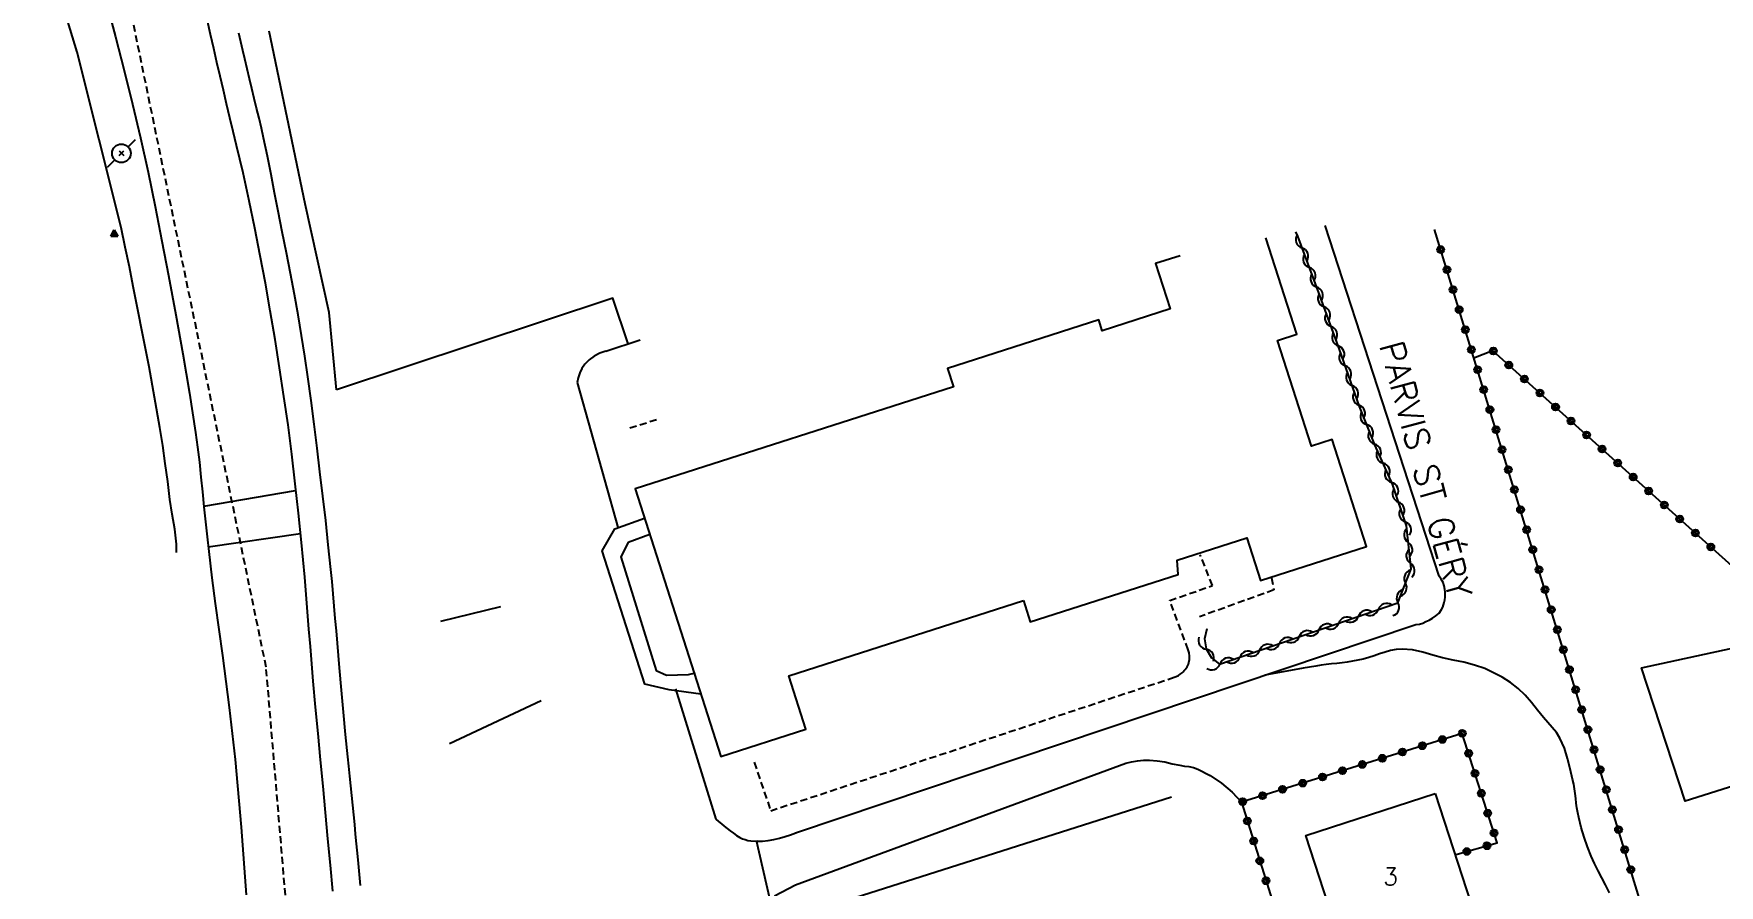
# Model space of a CAD drawing. Header units: millimetres. Extents: x 164000 to 165000, y 151998 to 153000.
# Drawn here: x 164407.7 to 164528.6, y 152218.7 to 152279.8 of the extents above; entities that cross this region are included whole.
import ezdxf
from ezdxf.enums import TextEntityAlignment as Align

# ---------------------------------------------------------------- set-up
doc = ezdxf.new("R2010")
doc.units = ezdxf.units.MM
doc.linetypes.add('DASHED', pattern=[0.75, 0.5, -0.25])
doc.layers.get('0').update_dxf_attribs({"linetype": 'CONTINUOUS'})
for name, color, linetype in [('W0001', 6, 'DASHED'), ('W0008', 7, 'CONTINUOUS'), ('W0014', 7, 'CONTINUOUS'), ('W0020', 2, 'CONTINUOUS'), ('W0051', 7, 'CONTINUOUS'), ('W0071', 7, 'CONTINUOUS'), ('W0101', 7, 'CONTINUOUS'), ('W0105', 7, 'CONTINUOUS'), ('W0112', 1, 'DASHED'), ('W0300', 7, 'CONTINUOUS'), ('W0310', 3, 'CONTINUOUS'), ('W0323', 7, 'CONTINUOUS'), ('W0330', 7, 'CONTINUOUS'), ('W0473', 7, 'CONTINUOUS'), ('W0850', 7, 'CONTINUOUS'), ('W0989', 7, 'CONTINUOUS'), ('W0991', 7, 'CONTINUOUS')]:
    doc.layers.add(name, color=color, linetype=linetype)
doc.styles.get("Standard").update_dxf_attribs({"font": 'romans.shx', "width": 0.85})

# ---------------------------------------------------------------- blocks, each defined once
blk = doc.blocks.new('T473')
for p, q in [((-0.166667, 0.166667), (0.166667, -0.166667)), ((-0.166667, -0.166667), (0.166667, 0.166667)), ((0.500001, 0.500001), (1.000002, 1.000002)), ((-1.000002, -1.000002), (-0.500001, -0.500001))]:
    blk.add_line(p, q)
blk.add_ellipse((0, 0), major_axis=(0.471405, 0.471405), ratio=1, start_param=5.4977871438, end_param=11.780972451)
blk = doc.blocks.new('T850')
for p, q in [((-0.25, -0.15), (0, 0.32)), ((0, 0.32), (0.25, -0.15)), ((-0.25, -0.15), (0.25, -0.15))]:
    blk.add_line(p, q)
for major_axis in [(-0.106, 0.106), (-0.0354, 0.0354), (-0.0236, 0.0236)]:
    blk.add_ellipse((0, 0), major_axis=major_axis, ratio=1, start_param=3.926991, end_param=10.210176)
blk = doc.blocks.new('t323o')
at = {"color": 0, "linetype": 'Continuous'}
for radius in [0.25, 0.15]:
    blk.add_circle((0, 0), radius, dxfattribs=at)
blk = doc.blocks.new('t310o')
at = {"color": 0, "linetype": 'Continuous'}
for centre, start, end in [((-0.5, 0.38), 216.8699, 323.1304), ((0.5, -0.37), 36.8699, 143.1303)]:
    blk.add_arc(centre, 0.625, start, end, dxfattribs=at)

msp = doc.modelspace()

# ---------------------------------------------------------------- linework, layer by layer
at = {"layer": 'W0001'}
for points in [[(164424.34, 152234.37), (164410.03, 152303.73)], [(164429.72, 152171), (164428.88, 152180.65), (164424.34, 152234.37)]]:
    msp.add_lwpolyline(points, dxfattribs=at)
at = {"layer": 'W0008'}
for points in [[(164412.88, 152281.97), (164413.53, 152279.56), (164414.16, 152277.15), (164414.76, 152274.74), (164415.34, 152272.31), (164415.88, 152269.85), (164416.38, 152267.39), (164416.87, 152264.92), (164417.33, 152262.44), (164417.86, 152259.64), (164418.37, 152256.83), (164418.85, 152254.02), (164419.27, 152251.2), (164419.42, 152250.13), (164419.55, 152249.06), (164419.66, 152247.99), (164419.77, 152246.93), (164419.88, 152245.86), (164419.98, 152244.79), (164420.1, 152243.72), (164420.22, 152242.65), (164420.45, 152240.78), (164420.69, 152238.92), (164420.95, 152237.06), (164421.2, 152235.2), (164421.45, 152233.34), (164421.69, 152231.47), (164421.91, 152229.61), (164422.11, 152227.74), (164422.54, 152222.9), (164422.91, 152218.05)], [(164450.3, 152257.55), (164449.21, 152260.82), (164429.39, 152254.24)], [(164456.38, 152215.57), (164460.48, 152217.65), (164459.52, 152221.94)]]:
    msp.add_lwpolyline(points, dxfattribs=at)
at = {"layer": 'W0014'}
for points in [[(164429.12, 152218.3), (164428.95, 152220.18), (164428.77, 152222.07), (164428.6, 152223.95), (164428.42, 152225.83), (164428.24, 152227.72), (164428.06, 152229.6), (164427.89, 152231.49), (164427.72, 152233.37), (164427.61, 152234.61), (164427.51, 152235.85), (164427.41, 152237.09), (164427.31, 152238.34), (164427.21, 152239.58), (164427.11, 152240.82), (164427, 152242.06), (164426.88, 152243.3), (164426.66, 152245.41), (164426.43, 152247.52), (164426.18, 152249.63), (164425.91, 152251.74), (164425.62, 152253.78), (164425.31, 152255.83), (164424.99, 152257.87), (164424.64, 152259.91), (164424.29, 152261.89), (164423.92, 152263.87), (164423.54, 152265.84), (164423.13, 152267.81), (164422.91, 152268.8), (164422.69, 152269.8), (164422.46, 152270.79), (164422.22, 152271.78), (164421.98, 152272.77), (164421.74, 152273.76), (164421.5, 152274.75), (164421.27, 152275.74), (164421.04, 152276.73), (164420.81, 152277.73), (164420.58, 152278.72), (164420.36, 152279.72), (164420.13, 152280.71)], [(164429.39, 152254.24), (164428.85, 152259.8), (164427.15, 152267.59), (164424.56, 152279.96)], [(164508.48, 152240.9), (164500.31, 152266.03)], [(164448.7, 152257.02), (164451.16, 152257.83)], [(164448.7, 152257.02), (164448.27, 152256.88), (164447.87, 152256.67), (164447.5, 152256.4), (164447.19, 152256.08), (164446.98, 152255.78), (164446.83, 152255.46), (164446.73, 152255.12), (164446.65, 152254.78)], [(164446.65, 152254.78), (164449.59, 152244.3)], [(164506.81, 152237.42), (164507.06, 152237.46), (164507.3, 152237.53), (164507.53, 152237.63), (164507.75, 152237.74), (164508, 152237.89), (164508.24, 152238.05), (164508.47, 152238.25), (164508.64, 152238.5), (164508.73, 152238.66), (164508.79, 152238.83), (164508.84, 152239.01), (164508.88, 152239.2), (164508.9, 152239.38), (164508.91, 152239.56), (164508.9, 152239.74), (164508.89, 152239.93), (164508.84, 152240.19), (164508.75, 152240.44), (164508.63, 152240.68), (164508.48, 152240.9)], [(164462.31, 152222.5), (164506.81, 152237.42)], [(164453.71, 152232.81), (164456.6, 152223.48)], [(164456.6, 152223.48), (164456.79, 152223.3), (164456.99, 152223.13), (164457.2, 152222.96), (164457.41, 152222.8), (164457.63, 152222.63), (164457.85, 152222.46), (164458.08, 152222.29), (164458.32, 152222.15), (164458.51, 152222.07), (164458.7, 152222), (164458.9, 152221.95), (164459.1, 152221.91), (164459.52, 152221.89), (164459.93, 152221.9), (164460.34, 152221.95), (164460.75, 152222.02), (164461.16, 152222.11), (164461.56, 152222.22), (164461.95, 152222.35), (164462.34, 152222.5)]]:
    msp.add_lwpolyline(points, dxfattribs=at)
at = {"layer": 'W0020'}
for points in [[(164419.86, 152245.92), (164426.45, 152247.04)], [(164426.81, 152243.93), (164420.18, 152242.98)]]:
    msp.add_lwpolyline(points, dxfattribs=at)
at = {"layer": 'W0051'}
msp.add_lwpolyline([(164431.1, 152218.72), (164430.94, 152220.56), (164430.76, 152222.4), (164430.7, 152223.09), (164430.63, 152223.79), (164430.55, 152224.48), (164430.48, 152225.17), (164430.41, 152225.87), (164430.34, 152226.56), (164430.27, 152227.26), (164430.2, 152227.95), (164430.04, 152229.54), (164429.89, 152231.13), (164429.75, 152232.72), (164429.6, 152234.32), (164429.52, 152235.2), (164429.45, 152236.08), (164429.38, 152236.97), (164429.3, 152237.85), (164429.23, 152238.73), (164429.15, 152239.62), (164429.07, 152240.5), (164428.98, 152241.38), (164428.8, 152243.13), (164428.61, 152244.88), (164428.41, 152246.62), (164428.2, 152248.37), (164428, 152250.07), (164427.79, 152251.78), (164427.57, 152253.49), (164427.34, 152255.19), (164427.11, 152256.67), (164426.88, 152258.15), (164426.63, 152259.62), (164426.37, 152261.09), (164426.09, 152262.59), (164425.8, 152264.08), (164425.5, 152265.57), (164425.21, 152267.05), (164424.95, 152268.37), (164424.7, 152269.69), (164424.43, 152271), (164424.16, 152272.31), (164424, 152273.02), (164423.83, 152273.73), (164423.66, 152274.44), (164423.49, 152275.15), (164423.32, 152275.85), (164423.15, 152276.56), (164422.98, 152277.27), (164422.81, 152277.98), (164422.67, 152278.59), (164422.53, 152279.2), (164422.39, 152279.82)], dxfattribs=at)
at = {"layer": 'W0071'}
for points in [[(164520.69, 152218.19), (164520.4, 152218.76), (164520.14, 152219.26), (164519.87, 152219.77), (164519.61, 152220.28), (164519.38, 152220.81), (164519.11, 152221.49), (164518.88, 152222.18), (164518.67, 152222.88), (164518.49, 152223.58), (164518.41, 152223.92), (164518.36, 152224.27), (164518.31, 152224.61), (164518.27, 152224.96), (164518.23, 152225.3), (164518.18, 152225.65), (164518.13, 152225.99), (164518.05, 152226.33), (164517.88, 152227.08), (164517.69, 152227.83), (164517.46, 152228.57), (164517.14, 152229.27), (164516.88, 152229.68), (164516.58, 152230.05), (164516.26, 152230.4), (164515.95, 152230.76), (164515.52, 152231.29), (164515.1, 152231.83), (164514.65, 152232.36), (164514.14, 152232.83), (164513.59, 152233.26), (164513, 152233.64), (164512.38, 152233.97), (164511.74, 152234.26), (164511.01, 152234.52), (164510.25, 152234.72), (164509.48, 152234.88), (164508.72, 152235.04), (164508.01, 152235.23), (164507.3, 152235.44), (164506.56, 152235.61), (164505.81, 152235.66), (164505.4, 152235.63), (164504.99, 152235.56), (164504.59, 152235.45), (164504.19, 152235.33), (164503.81, 152235.19), (164503.42, 152235.06), (164503.03, 152234.95), (164502.63, 152234.86), (164502.26, 152234.79), (164501.88, 152234.73), (164501.51, 152234.68), (164501.13, 152234.64), (164500.76, 152234.6), (164500.38, 152234.55), (164500.01, 152234.51), (164499.64, 152234.45), (164498.72, 152234.3), (164497.81, 152234.14), (164496.89, 152233.97), (164495.98, 152233.79)], [(164460.8, 152217.97), (164462.31, 152218.76), (164485.99, 152227.49)], [(164485.99, 152227.49), (164486.41, 152227.59), (164486.83, 152227.66), (164487.26, 152227.7), (164487.69, 152227.71), (164488.24, 152227.66), (164488.79, 152227.57), (164489.33, 152227.44), (164489.87, 152227.33), (164490.2, 152227.28), (164490.53, 152227.24), (164490.85, 152227.17), (164491.17, 152227.06), (164492.04, 152226.6), (164492.86, 152226.05), (164493.62, 152225.41), (164494.3, 152224.69)]]:
    msp.add_lwpolyline(points, dxfattribs=at)
at = {"layer": 'W0101'}
for points in [[(164478.65, 152239.15), (164479.14, 152237.61), (164489.75, 152241.01), (164489.69, 152242.04), (164494.68, 152243.64), (164495.66, 152240.59), (164503.26, 152243.03), (164500.8, 152250.7), (164499.31, 152250.22), (164496.87, 152257.8), (164498.26, 152258.25), (164496.05, 152265.14)], [(164489.89, 152263.86), (164488.14, 152263.3), (164489.19, 152260.05), (164484.31, 152258.49), (164484.06, 152259.27), (164473.21, 152255.79), (164473.63, 152254.47), (164450.8, 152247.15), (164456.95, 152227.97), (164463.06, 152229.93), (164461.83, 152233.75), (164478.65, 152239.15)], [(164531.46, 152236.18), (164539.47, 152229.14), (164535.56, 152224.53), (164532.78, 152226.87), (164526.12, 152224.77), (164522.99, 152234.32), (164531.48, 152236.16)]]:
    msp.add_lwpolyline(points, dxfattribs=at)
msp.add_lwpolyline([(164508.18, 152225.31), (164511.07, 152216.41), (164501.8, 152213.4), (164498.91, 152222.3), (164508.18, 152225.31)], close=True, dxfattribs=at)
at = {"layer": 'W0105'}
for points in [[(164455.52, 152232.44), (164453.25, 152232.75), (164451.5, 152233.16), (164448.43, 152242.7), (164449.34, 152244.29), (164451.47, 152245.05)], [(164451.85, 152243.89), (164450.31, 152243.3), (164449.77, 152242.27), (164452.31, 152234.13), (164453.06, 152233.8), (164454.64, 152233.84)]]:
    msp.add_lwpolyline(points, dxfattribs=at)
at = {"layer": 'W0112'}
for points in [[(164452.34, 152252.09), (164450.29, 152251.47)], [(164490.47, 152235.61), (164489.15, 152239.14), (164492.22, 152240.22), (164491.34, 152242.41)], [(164496.46, 152240.78), (164496.62, 152239.9), (164491.28, 152237.98)], [(164489.47, 152233.64), (164489.62, 152233.7), (164489.77, 152233.77), (164489.91, 152233.86), (164490.04, 152233.97), (164490.11, 152234.04), (164490.19, 152234.12), (164490.26, 152234.21), (164490.33, 152234.29), (164490.39, 152234.39), (164490.44, 152234.48), (164490.49, 152234.59), (164490.52, 152234.69), (164490.56, 152234.92), (164490.57, 152235.16), (164490.54, 152235.39), (164490.47, 152235.61)], [(164454.64, 152233.84), (164455.19, 152233.97)], [(164459.35, 152227.55), (164460.53, 152224.07), (164489.47, 152233.64)]]:
    msp.add_lwpolyline(points, dxfattribs=at)
at = {"layer": 'W0300'}
for points in [[(164436.88, 152237.66), (164441.17, 152238.71)], [(164437.5, 152228.9), (164444.06, 152231.97)], [(164466.06, 152217.68), (164489.28, 152225.07)]]:
    msp.add_lwpolyline(points, dxfattribs=at)
at = {"layer": 'W0310'}
msp.add_lwpolyline([(164491.82, 152237.12), (164491.64, 152236.4), (164491.76, 152235.67), (164492.14, 152235.03), (164492.73, 152234.59), (164505.51, 152238.98), (164506.46, 152241.41), (164506.13, 152244.51), (164505.13, 152247.49), (164503.87, 152250.3), (164502.76, 152253.06), (164501.33, 152257.14), (164499.85, 152261.21), (164498.33, 152265.26), (164498.2, 152265.59)], dxfattribs=at)
at = {"layer": 'W0323'}
for points in [[(164536.9, 152217.52), (164531.7, 152212.01), (164525.98, 152213.61), (164525.39, 152215.36), (164523.74, 152214.87), (164508.15, 152265.74)], [(164510.97, 152256.54), (164512.31, 152257.08), (164545.21, 152227.47), (164543.48, 152225.12)], [(164509.61, 152220.9), (164512.63, 152221.78), (164510.13, 152229.62), (164494.3, 152224.69), (164499.8, 152207.11), (164452.44, 152182.62), (164435.59, 152181.6), (164433.57, 152208.56), (164456.38, 152215.57), (164458.16, 152206.87)]]:
    msp.add_lwpolyline(points, dxfattribs=at)
at = {"layer": 'W0330'}
for points in [[(164413.94, 152265.89), (164410.78, 152278.46), (164407.67, 152288.7)], [(164417.91, 152242.59), (164417.92, 152243.18), (164417.8, 152244.27), (164417.6, 152245.34), (164417.44, 152246.4), (164417.28, 152247.69), (164417.1, 152248.98), (164416.92, 152250.26), (164416.71, 152251.55), (164416.34, 152253.72), (164415.94, 152255.9), (164415.52, 152258.06), (164415.09, 152260.23), (164414.81, 152261.65), (164414.53, 152263.07), (164414.23, 152264.48), (164413.94, 152265.89)]]:
    msp.add_lwpolyline(points, dxfattribs=at)

# ---------------------------------------------------------------- block references
at = {"layer": 'W0310'}
for p, rotation in [((164498.64, 152264.43), 110.6675973254245), ((164499.17, 152263.03), 110.6675973254245), ((164499.7, 152261.62), 110.6675973254245), ((164500.22, 152260.21), 109.9848721062941), ((164500.73, 152258.8), 109.9848721062941), ((164501.24, 152257.4), 109.9848721062941), ((164501.74, 152255.98), 109.302148109193), ((164502.24, 152254.56), 109.302148109193), ((164502.73, 152253.15), 109.302148109193), ((164503.29, 152251.76), 111.8714119958461), ((164503.85, 152250.36), 111.8714119958461), ((164504.46, 152248.99), 114.0865429264663), ((164505.07, 152247.62), 114.0865429264663), ((164505.56, 152246.21), 108.6344487370081), ((164506.04, 152244.79), 108.6344487370081), ((164506.26, 152243.31), 96.01420398672704), ((164506.42, 152241.82), 96.01420398672704), ((164506.06, 152240.39), 68.74950474356092), ((164505.52, 152238.99), 68.74950474356092), ((164502.69, 152238.01), 18.97716200925239), ((164504.11, 152238.5), 18.97716200925239), ((164499.85, 152237.03), 18.97716200925239), ((164501.27, 152237.52), 18.97716200925239), ((164491.76, 152235.65), 301.02167601225), ((164495.6, 152235.57), 18.97716200925239), ((164497.02, 152236.06), 18.97716200925239), ((164498.44, 152236.55), 18.97716200925239), ((164492.76, 152234.6), 18.97716200925239), ((164494.18, 152235.08), 18.97716200925239)]:
    msp.add_blockref('t310o', p, dxfattribs=dict(at, rotation=rotation))
at = {"layer": 'W0323'}
for p, rotation in [((164508.59, 152264.31), 107.0390520846483), ((164509.03, 152262.87), 107.0390520846483), ((164509.47, 152261.44), 107.0390520846483), ((164509.91, 152260), 107.0390520846483), ((164510.35, 152258.57), 107.0390520846483), ((164510.79, 152257.14), 107.0390520846483), ((164512.36, 152257.04), 318.0127877928095), ((164511.23, 152255.7), 107.0390520846483), ((164513.47, 152256.03), 318.0127877928095), ((164514.59, 152255.03), 318.0127877928095), ((164511.67, 152254.27), 107.0390520846483), ((164515.7, 152254.03), 318.0127877928095), ((164512.11, 152252.83), 107.0390520846483), ((164516.82, 152253.02), 318.0127877928095), ((164512.55, 152251.4), 107.0390520846483), ((164517.93, 152252.02), 318.0127877928095), ((164519.05, 152251.02), 318.0127877928095), ((164512.99, 152249.97), 107.0390520846483), ((164520.16, 152250.01), 318.0127877928095), ((164521.28, 152249.01), 318.0127877928095), ((164513.43, 152248.53), 107.0390520846483), ((164522.39, 152248), 318.0127877928095), ((164513.87, 152247.1), 107.0390520846483), ((164523.5, 152247), 318.0127877928095), ((164514.31, 152245.66), 107.0390520846483), ((164524.62, 152246), 318.0127877928095), ((164514.75, 152244.23), 107.0390520846483), ((164525.73, 152244.99), 318.0127877928095), ((164526.85, 152243.99), 318.0127877928095), ((164527.96, 152242.99), 318.0127877928095), ((164515.19, 152242.79), 107.0390520846483), ((164515.63, 152241.36), 107.0390520846483), ((164516.07, 152239.93), 107.0390520846483), ((164516.51, 152238.49), 107.0390520846483), ((164516.95, 152237.06), 107.0390520846483), ((164517.38, 152235.62), 107.0390520846483), ((164517.82, 152234.19), 107.0390520846483), ((164518.26, 152232.76), 107.0390520846483), ((164518.7, 152231.32), 107.0390520846483), ((164510.13, 152229.62), 107.7232338848614), ((164519.14, 152229.89), 107.0390520846483), ((164507.27, 152228.73), 197.3151102073231), ((164508.7, 152229.18), 197.3151102073231), ((164519.58, 152228.45), 107.0390520846483), ((164502.97, 152227.39), 197.3151102073231), ((164504.4, 152227.84), 197.3151102073231), ((164505.84, 152228.29), 197.3151102073231), ((164510.59, 152228.19), 107.7232338848614), ((164498.68, 152226.05), 197.3151102073231), ((164500.11, 152226.5), 197.3151102073231), ((164501.54, 152226.95), 197.3151102073231), ((164511.04, 152226.76), 107.7232338848614), ((164520.02, 152227.02), 107.0390520846483), ((164494.38, 152224.72), 197.3151102073231), ((164495.81, 152225.16), 197.3151102073231), ((164497.24, 152225.61), 197.3151102073231), ((164511.5, 152225.33), 107.7232338848614), ((164520.46, 152225.59), 107.0390520846483), ((164511.95, 152223.9), 107.7232338848614), ((164520.9, 152224.15), 107.0390520846483), ((164494.72, 152223.34), 287.3740360948858), ((164512.41, 152222.47), 107.7232338848614), ((164521.34, 152222.72), 107.0390520846483), ((164495.17, 152221.91), 287.3740360948858), ((164510.46, 152221.15), 16.13609590513417), ((164511.9, 152221.56), 16.13609590513417), ((164521.78, 152221.28), 107.0390520846483), ((164495.61, 152220.48), 287.3740360948858), ((164496.06, 152219.05), 287.3740360948858), ((164522.22, 152219.85), 107.0390520846483)]:
    msp.add_blockref('t323o', p, dxfattribs=dict(at, rotation=rotation))
at = {"layer": 'W0473'}
msp.add_blockref('T473', (164413.96, 152271.21), dxfattribs=at)
at = {"layer": 'W0850'}
msp.add_blockref('T850', (164413.45, 152265.41), dxfattribs=at)

# ---------------------------------------------------------------- texts
at = {"layer": 'W0989'}
msp.add_text('PARVIS ST GÉRY  ', height=1.75, rotation=285.3009, dxfattribs=at).set_placement((164504.16, 152257.46))
at = {"layer": 'W0991'}
msp.add_text('3', height=1.25, dxfattribs=at).set_placement((164504.99, 152219.36), align=Align.MIDDLE_CENTER)

doc.saveas('drawing.dxf')
